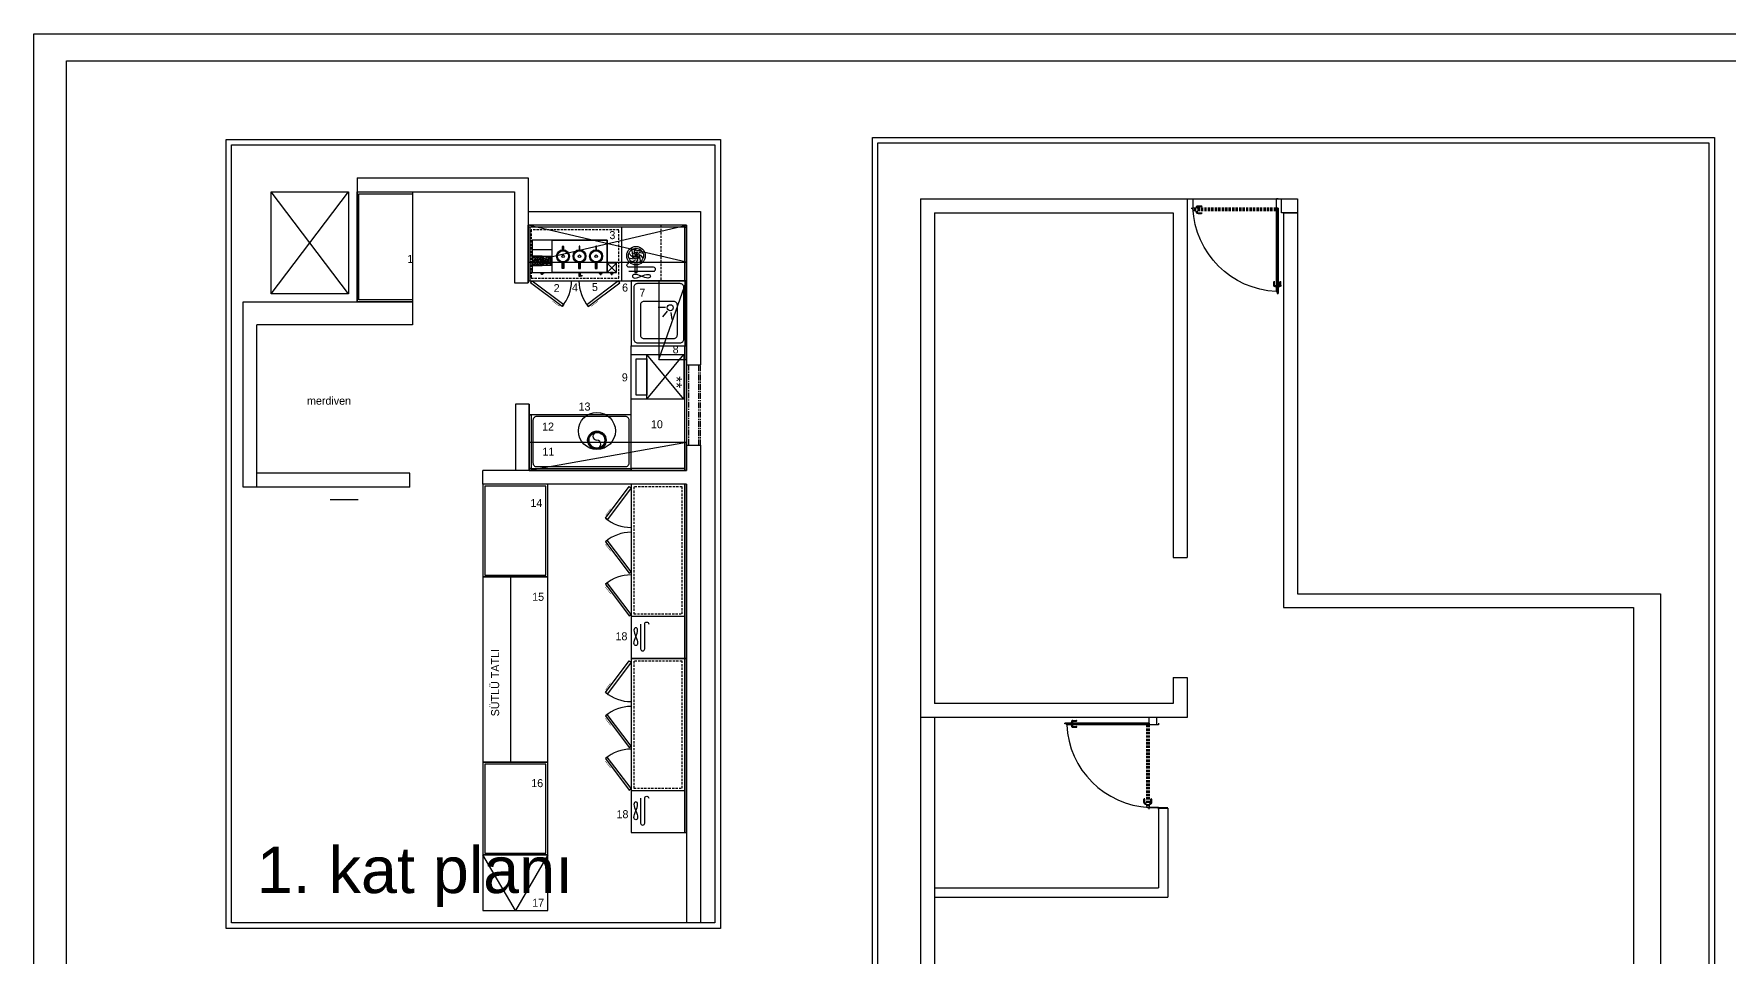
# Model space of a CAD drawing. Header units: millimetres. Extents: x 63882 to 85892, y -58394 to -53173.
# Drawn here: x 63882 to 65712, y -57351 to -56354 of the extents above; entities that cross this region are included whole.
import ezdxf
from ezdxf.enums import TextEntityAlignment as Align

# ---------------------------------------------------------------- set-up
doc = ezdxf.new("R2010")
doc.units = ezdxf.units.MM
doc.header["$LTSCALE"] = 5
doc.linetypes.add('CENTER', pattern=[2, 1.25, -0.25, 0.25, -0.25])
doc.linetypes.add('DASHED', pattern=[0.75, 0.5, -0.25])
for name, color, linetype in [('002 Çizgi', 7, 'Continuous'), ('DOGRAMA', 2, 'Continuous'), ('S2000-002 Çizgi', 7, 'Continuous'), ('S2000-025 Antet', 7, 'Continuous')]:
    doc.layers.add(name, color=color, linetype=linetype)
doc.styles.get("Standard").update_dxf_attribs({"font": 'arial.ttf'})
doc.styles.add('TAKSİM', font='GOTHIC.TTF', dxfattribs={"height": 20})

# ---------------------------------------------------------------- blocks, each defined once
blk = doc.blocks.new('A$C08847F1B')
at = {"layer": 'S2000-002 Çizgi'}
blk.add_lwpolyline([(0, 30.6), (30.6, 30.6), (30.6, 0), (0, 0), (0, 30.6)], dxfattribs=at)
blk.add_lwpolyline([(15.5, 29.5), (15.5, 23.4, -0.414214), (15.3, 23.2), (15.2, 23.2, -0.414214), (15, 23.4), (15, 29.5), (2.7, 29.5, 0.668179), (2.3, 28.6), (10.8, 20.1, -0.810443), (10.4, 19.8), (1.6, 28.6, 0.668179), (1, 28.4), (1, 15.5), (7.1, 15.5, -0.414214), (7.3, 15.3), (7.3, 15.2, -0.414214), (7.1, 15), (1, 15), (1, 2.7, 0.668179), (1.9, 2.3), (10.4, 10.8, -0.810443), (10.8, 10.4), (2, 1.6, 0.668179), (2.2, 1), (15, 1), (15, 7.1, -0.414214), (15.2, 7.3), (15.3, 7.3, -0.414214), (15.5, 7.1), (15.5, 1), (27.9, 1, 0.668179), (28.3, 1.9), (19.8, 10.4, -0.810443), (20.2, 10.8), (29, 2, 0.668179), (29.5, 2.2), (29.5, 15), (23.4, 15, -0.414214), (23.2, 15.2), (23.2, 15.3, -0.414214), (23.4, 15.5), (29.5, 15.5), (29.5, 28.4, 0.668179), (29, 28.6), (20.2, 19.8, -0.810443), (19.8, 20.1), (28.3, 28.6, 0.668179), (27.9, 29.5)], format="xyb", close=True, dxfattribs=at)
for radius in [10.8, 5.66, 2.6]:
    blk.add_circle((15.3, 15.8), radius, dxfattribs=at)
blk = doc.blocks.new('A$C0AAB4699')
at = {"layer": 'S2000-002 Çizgi'}
for points in [[(34.4, 14.8, -0.072213), (32.4, 14.8), (32.4, 8.5), (34.4, 8.5)], [(50.2, 8.5), (52.3, 8.5), (52.3, 14.8, -0.072213), (50.2, 14.8)], [(68.1, 8.5), (70.1, 8.5), (70.1, 14.8, -0.072213), (68.1, 14.8)]]:
    blk.add_hatch(color=256, dxfattribs=at).paths.add_polyline_path(points)
for p, q in [((81, 14.2), (91, 4.2)), ((91, 14.2), (81, 4.2))]:
    blk.add_line(p, q, dxfattribs=at)
for points in [[(0, 4.2), (81, 4.2), (81, 39.2), (0, 39.2)], [(0, 29.2), (21.5, 29.2), (21.5, 39.2), (0, 39.2)], [(81, 4.2), (21.5, 4.2), (21.5, 39.2), (81, 39.2)], [(9.3, 4.2), (12.2, 4.2), (12.2, 3), (9.3, 3)], [(10.2, 3), (11.3, 3), (11.3, 1.9), (10.2, 1.9)], [(53.8, 0.2), (51.2, 0.4), (51.2, 1), (53.8, 1.2)], [(75.5, 4.2), (72.6, 4.2), (72.6, 3), (75.5, 3)], [(74.7, 3), (73.5, 3), (73.5, 1.9), (74.7, 1.9)], [(81, 4.2), (91, 4.2), (91, 14.2), (81, 14.2)], [(87.5, 4.2), (84.5, 4.2), (84.5, 3), (87.5, 3)], [(86.6, 3), (85.4, 3), (85.4, 1.9), (86.6, 1.9)]]:
    blk.add_lwpolyline(points, close=True, dxfattribs=at)
for points in [[(32.9, 28.7), (32.9, 32.2)], [(33.8, 32.2), (33.8, 28.7)], [(50.8, 32.2), (50.8, 28.7)], [(51.7, 28.7), (51.7, 32.2)], [(68.7, 32.2), (68.7, 28.7)], [(69.6, 28.7), (69.6, 32.2)], [(34.4, 14.8), (34.4, 8.5), (32.4, 8.5), (32.4, 14.8)], [(50.2, 14.8), (50.2, 8.5), (52.3, 8.5), (52.3, 14.8)], [(51.8, 0), (50.7, 0), (50.7, 4.2)], [(51.8, 4.2), (51.8, 1.1)], [(51.8, 0.4), (51.8, 0)], [(68.1, 14.8), (68.1, 8.5), (70.1, 8.5), (70.1, 14.8)]]:
    blk.add_lwpolyline(points, dxfattribs=at)
for centre, radius in [((33.4, 21.7), 7), ((33.4, 21.7), 6), ((33.4, 21.7), 1.45), ((51.2, 21.7), 7), ((51.2, 21.7), 6), ((51.2, 21.7), 1.45), ((69.1, 21.7), 7), ((69.1, 21.7), 6), ((69.1, 21.7), 1.45)]:
    blk.add_circle(centre, radius, dxfattribs=at)
for centre in [(33.4, 32.2), (51.2, 32.2), (69.1, 32.2)]:
    blk.add_arc(centre, 0.438, 0, 180, dxfattribs=at)
at = {"layer": 'S2000-002 Çizgi', "yscale": 0.3284582400001454}
for xscale, zscale in [(-0.3284582400001454, 0.3284582400000002), (0.3284582400001454, 0.3284582400001454)]:
    blk.add_blockref('A$C08847F1B', (11, 11.7), dxfattribs=dict(at, xscale=xscale, zscale=zscale))
blk = doc.blocks.new('A$C27873951')
at = {"layer": 'DOGRAMA', "color": 7}
for p, q in [((2.9, 101.9), (4.8, 101.9)), ((2.9, 91.9), (2.9, 0)), ((2.9, 91.9), (4.9, 91.9)), ((3.9, 91.9), (3.9, 0)), ((4.9, 101.9), (4.9, 91.9)), ((4.9, 91.9), (4.9, 1.9)), ((89.4, 94.6), (85.8, 94.6)), ((89.5, 93.7), (85.8, 93.7)), ((95.1, 101.9), (95.1, 91.9)), ((96.9, 91.9), (95.1, 91.9)), ((96.9, 101.9), (95.2, 101.9)), ((89.5, 87), (85.8, 87)), ((89.4, 86.1), (85.8, 86.1)), ((0, 8.9), (0, 12.5)), ((0.9, 8.8), (0.9, 12.6)), ((4.9, 1.9), (3.9, 1.9)), ((6.7, 8.8), (6.7, 12.6)), ((7.5, 8.9), (7.5, 12.5)), ((3.9, 0), (2.9, 0))]:
    blk.add_line(p, q, dxfattribs=at)
at = {"layer": 'DOGRAMA', "color": 7, "linetype": 'DASHED'}
for p, q in [((5.1, 91.9), (94.9, 91.9)), ((5.1, 90.9), (94.9, 90.9)), ((5.1, 89.9), (94.8, 89.9)), ((5.1, 89.9), (94.8, 89.9)), ((5.1, 88.9), (94.8, 88.9))]:
    blk.add_line(p, q, dxfattribs=at)
at = {"layer": 'DOGRAMA', "color": 7}
for centre, radius, start, end in [((0.5, 96.3), 94.5, 272.6774, 357.3226), ((85.9, 94.1), 0.47, 103.8104, 240.6494), ((89.8, 93.3), 1.33, 19.5111, 100.3837), ((89.7, 93.5), 0.314, 9.4846, 113.3255), ((88, 94.6), 3.13, 297.8223, 314.9111), ((86.5, 92.3), 3.72, 1.3231, 18.1444), ((86.5, 92.3), 4.78, 1.3231, 18.1444), ((93.5, 94.6), 3.13, 225.0889, 242.1777), ((85.9, 86.6), 0.47, 119.3506, 256.1896), ((88, 86.1), 3.13, 45.0889, 62.1777), ((89.7, 87.3), 0.314, 246.6745, 350.5154), ((89.8, 87.4), 1.33, 259.6163, 340.4889), ((86.5, 88.4), 3.72, 341.8556, 358.6769), ((86.5, 88.4), 4.78, 341.8556, 358.6769), ((93.5, 86.1), 3.13, 117.8223, 134.9111), ((1.3, 8.5), 1.33, 169.6163, 250.4889), ((0.5, 12.4), 0.47, 29.3506, 166.1896), ((2.3, 11.8), 4.78, 251.8556, 268.6769), ((1.2, 8.6), 0.314, 156.6745, 260.5154), ((2.3, 11.8), 3.72, 251.8556, 268.6769), ((0, 10.3), 3.13, 315.0889, 332.1777), ((0, 4.8), 3.13, 27.8223, 44.9111), ((7.7, 10.3), 3.13, 207.8223, 224.9111), ((7.7, 4.8), 3.13, 135.0889, 152.1777), ((5.3, 11.8), 3.72, 271.3231, 288.1444), ((5.3, 11.8), 4.78, 271.3231, 288.1444), ((6.4, 8.6), 0.314, 279.4846, 23.3255), ((7, 12.4), 0.47, 13.8104, 150.6494), ((6.3, 8.5), 1.33, 289.5111, 10.3837)]:
    blk.add_arc(centre, radius, start, end, dxfattribs=at)
blk = doc.blocks.new('A$C3C3A6592')
at = {"layer": 'S2000-002 Çizgi'}
for points in [[(0, 57), (48.3, 16.9)], [(0, 16.9), (48.3, 57)], [(0, 16.9), (48.3, 16.9)]]:
    blk.add_lwpolyline(points, dxfattribs=at)
for points in [[(0, 0), (48.3, 0), (48.3, 57), (0, 57)], [(4.6, 5.6), (43.7, 5.6), (43.7, 16.9), (4.6, 16.9)]]:
    blk.add_lwpolyline(points, close=True, dxfattribs=at)
blk.add_text('**', height=12, dxfattribs=at).set_placement((11.9, 43))
blk = doc.blocks.new('A$C12D62A11')
at = {"ltscale": 5}
for points in [[(2, 85.8), (0, 85.8), (0, 27.8), (2, 27.8)], [(169, 85.8), (171, 85.8), (171, 27.8), (169, 27.8)]]:
    blk.add_lwpolyline(points, close=True, dxfattribs=at)
at = {"layer": 'S2000-002 Çizgi'}
blk.add_line((171, 85.8), (0, 85.8), dxfattribs=at)
at = {"layer": 'S2000-002 Çizgi', "linetype": 'DASHED'}
blk.add_line((143, 87.8), (143, 27.8), dxfattribs=at)
at = {"layer": 'S2000-002 Çizgi'}
for points in [[(171, 27.8), (171, 87.8), (0, 87.8), (0, 27.8)], [(36.7, 0.2), (2.5, 25.8), (4, 27.8), (38.2, 2.2)], [(64.8, 0), (98.9, 25.8), (97.4, 27.8), (63.3, 2)], [(129.1, 30.8), (127.7, 31), (126, 31.5), (124.1, 32.1), (122.2, 32.8), (120.2, 33.6), (118.4, 34.2), (116.7, 34.7), (115.2, 34.8), (114.1, 34.7), (113.2, 34.2), (112.7, 33.6), (112.6, 32.8), (112.7, 32.1), (113.2, 31.5), (114.1, 31), (115.2, 30.8), (116.7, 31), (118.4, 31.5), (120.2, 32.1), (122.2, 32.8), (124.1, 33.6), (126, 34.2), (127.7, 34.7), (129.1, 34.8), (130.3, 34.7), (131.1, 34.2), (131.6, 33.6), (131.8, 32.8), (131.6, 32.1), (131.1, 31.5), (130.3, 31)]]:
    blk.add_lwpolyline(points, close=True, dxfattribs=at)
at = {"layer": 'S2000-002 Çizgi', "linetype": 'DASHED'}
blk.add_lwpolyline([(97.6, 82.8), (3, 82.8), (3, 30.8), (97.6, 30.8)], close=True, dxfattribs=at)
at = {"layer": 'S2000-002 Çizgi'}
blk.add_lwpolyline([(100.6, 85.8), (100.6, 27.8)], dxfattribs=at)
for points in [[(135.3, 42.5), (108.6, 42.5, -1), (108.6, 46.8)], [(108.6, 38.2), (135.3, 38.2, 1), (135.3, 42.5)]]:
    blk.add_lwpolyline(points, format="xyb", dxfattribs=at)
at = {"layer": 'S2000-002 Çizgi', "const_width": 0.428}
for points in [[(34.4, 1.8), (33.4, 0.5), (27.8, 4.7), (26.3, 5.8)], [(67.1, 1.7), (68.1, 0.4), (73.7, 4.6), (75.1, 5.7)]]:
    blk.add_lwpolyline(points, dxfattribs=at)
at = {"layer": 'S2000-002 Çizgi'}
for centre, start, end in [((4, 27.8), 319.755, 0), ((97.4, 27.8), 180, 220.5092)]:
    blk.add_arc(centre, 42.7, start, end, dxfattribs=at)
blk = doc.blocks.new('A$C1A8A468F')
at = {"layer": 'S2000-002 Çizgi'}
for p, q in [((37.3, 41.2), (29.4, 41.2)), ((39, 37.3), (33.9, 31.2)), ((42.8, 36), (43.9, 28.2))]:
    blk.add_line(p, q, dxfattribs=at)
for points in [[(0, 70), (0, 0), (60, 0), (60, 70)], [(58, 70), (58, 0), (60, 0), (60, 70)]]:
    blk.add_lwpolyline(points, close=True, dxfattribs=at)
for points in [[(3, 63), (3, 7, 0.414214), (7, 3), (53, 3, 0.414214), (57, 7), (57, 63, 0.414214), (53, 67), (7, 67, 0.414214)], [(10, 43.7), (10, 11.7, 0.414214), (14, 7.7), (46, 7.7, 0.414214), (50, 11.7), (50, 43.7, 0.414214), (46, 47.7), (14, 47.7, 0.414214)]]:
    blk.add_lwpolyline(points, format="xyb", close=True, dxfattribs=at)
blk.add_circle((42.3, 41), 3.19, dxfattribs=at)
blk = doc.blocks.new('A$C22ED76FD')
at = {"layer": 'S2000-002 Çizgi'}
h = blk.add_hatch(color=256, dxfattribs=at)
edge = h.paths.add_edge_path()
edge.add_arc((73.1, 32.5), 10, 0, 360)
edge = h.paths.add_edge_path(flags=17)
edge.add_arc((73.1, 32.5), 8.5, 0, 360)
at = {"ltscale": 5}
for points in [[(0, 0), (110, 0), (110, 60), (0, 60)], [(2, 2), (0, 2), (0, 60), (2, 60)], [(0, 2), (110, 2), (110, 0), (0, 0)]]:
    blk.add_lwpolyline(points, close=True, dxfattribs=at)
blk.add_lwpolyline([(8, 4), (104, 4, 0.414214), (108, 8), (108, 54, 0.414214), (104, 58), (8, 58, 0.414214), (4, 54), (4, 8, 0.414214)], format="xyb", close=True, dxfattribs=at)
at = {"layer": 'S2000-002 Çizgi'}
for radius in [10, 8.5]:
    blk.add_circle((73.1, 32.5), radius, dxfattribs=at)
for centre, start, end in [((73.1, 36.7), 90, 270), ((73.1, 28.2), 270, 90)]:
    blk.add_arc(centre, 4.25, start, end, dxfattribs=at)
blk = doc.blocks.new('A$C4AF1199D')
at = {"layer": 'S2000-002 Çizgi'}
for points in [[(2.4, 20.6), (5.4, 17.1)], [(5.4, 24.6), (5.8, 20)], [(12.6, 19.9), (7.1, 15.7)], [(7.7, 21), (12.4, 15.2)], [(10.2, 26.1), (7.8, 22.2)], [(10.2, 21.2), (10, 14.2)], [(14.9, 24.5), (10.7, 22.7)], [(17.8, 20.4), (13.4, 21.5)], [(17.8, 15.4), (14.8, 18.9)], [(2.3, 15.6), (6.8, 14.5)], [(5.2, 11.5), (9.5, 13.3)], [(6.3, 18), (13.8, 18)], [(10, 9.9), (12.4, 13.8)], [(14.8, 11.4), (14.4, 16)]]:
    blk.add_lwpolyline(points, dxfattribs=at)
blk.add_lwpolyline([(8.8, 0), (11.3, 0), (11.3, 8), (8.8, 8)], close=True, dxfattribs=at)
for radius in [10, 8.12, 3.75]:
    blk.add_circle((10, 18), radius, dxfattribs=at)
blk = doc.blocks.new('188-60')
at = {"layer": '002 Çizgi', "color": 7}
blk.add_line((31.9, -108.7), (31.9, 79.3), dxfattribs=at)
for points in [[(-53.8, 42.6), (-28.2, 76.8), (-26.1, 75.3), (-51.7, 41.1)], [(-26.1, -108.7), (33.9, -108.7), (33.9, 79.3), (-26.1, 79.3)], [(-53.9, 17.2), (-28.2, -16.9), (-26.1, -15.3), (-51.9, 18.8)], [(-53.9, -28.8), (-28.2, -62.9), (-26.1, -61.3), (-51.9, -27.2)], [(-23.1, -92.3), (-22.9, -90.8), (-22.5, -89.1), (-21.8, -87.2), (-21.1, -85.3), (-20.4, -83.4), (-19.7, -81.5), (-19.3, -79.8), (-19.1, -78.3), (-19.3, -77.2), (-19.7, -76.4), (-20.4, -75.9), (-21.1, -75.7), (-21.8, -75.9), (-22.5, -76.4), (-22.9, -77.2), (-23.1, -78.3), (-22.9, -79.8), (-22.5, -81.5), (-21.8, -83.4), (-21.1, -85.3), (-20.4, -87.2), (-19.7, -89.1), (-19.3, -90.8), (-19.1, -92.3), (-19.3, -93.4), (-19.7, -94.2), (-20.4, -94.7), (-21.1, -94.9), (-21.8, -94.7), (-22.5, -94.2), (-22.9, -93.4)]]:
    blk.add_lwpolyline(points, close=True, dxfattribs=at)
at = {"layer": '002 Çizgi', "color": 7, "linetype": 'DASHED'}
blk.add_lwpolyline([(28.9, -60.7), (28.9, 76.3), (-23.1, 76.3), (-23.1, -60.7)], close=True, dxfattribs=at)
at = {"layer": '002 Çizgi', "color": 7, "const_width": 0.427}
for points in [[(-52.1, 44.8), (-53.4, 45.8), (-49.2, 51.5), (-48.1, 52.9)], [(-52.2, 15), (-53.6, 14), (-49.3, 8.4), (-48.2, 6.9)], [(-52.2, -31), (-53.6, -32), (-49.3, -37.6), (-48.2, -39.1)]]:
    blk.add_lwpolyline(points, dxfattribs=at)
at = {"layer": '002 Çizgi', "color": 7}
blk.add_lwpolyline([(31.9, -63.7), (-26.1, -63.7)], dxfattribs=at)
for points in [[(-15.8, -71.7), (-15.8, -98.4, 1), (-11.4, -98.4)], [(-11.4, -98.4), (-11.4, -71.7, -1), (-7.1, -71.7)]]:
    blk.add_lwpolyline(points, format="xyb", dxfattribs=at)
for centre, start, end in [((-26.1, 75.3), 229.755, 270), ((-26.1, -15.3), 90, 130.5092), ((-26.1, -61.3), 90, 130.5092)]:
    blk.add_arc(centre, 42.7, start, end, dxfattribs=at)
blk = doc.blocks.new('A$C09A73484')
at = {"ltscale": 5}
blk.add_line((0, 100), (30, 100), dxfattribs=at)
for points in [[(0, 100), (0, 0), (70, 0), (70, 100)], [(2, 98), (2, 2), (68, 2), (68, 98)]]:
    blk.add_lwpolyline(points, close=True, dxfattribs=at)
blk = doc.blocks.new('A$C35E41273')
at = {"ltscale": 5}
for points in [[(0, 100), (0, 0), (70, 0), (70, 100)], [(2, 98), (2, 2), (68, 2), (68, 98)]]:
    blk.add_lwpolyline(points, close=True, dxfattribs=at)

msp = doc.modelspace()

# ---------------------------------------------------------------- linework, layer by layer
for p, q in [((64230.5, -56509.8), (64415.5, -56509.8)), ((64230.5, -56509.8), (64230.5, -56643.3)), ((64415.5, -56509.8), (64415.5, -56622.8)), ((64137.9, -56634.8), (64221.4, -56524.6)), ((64221.4, -56634.8), (64137.9, -56524.6)), ((64230.5, -56524.8), (64400.5, -56524.8)), ((64400.5, -56524.8), (64400.5, -56622.8)), ((64839.1, -56532.4), (65246.1, -56532.4)), ((64839.1, -56532.4), (64839.1, -57091.9)), ((65127.1, -56532.4), (65127.1, -56919.4)), ((64415.5, -56545.8), (64601.5, -56545.8)), ((64601.5, -56545.8), (64601.5, -56711.3)), ((64854.1, -56547.4), (65112.1, -56547.4)), ((64854.1, -56547.4), (64854.1, -57076.9)), ((65112.1, -56547.4), (65112.1, -56919.4)), ((65231.1, -56547.4), (65231.1, -56973.4)), ((65231.1, -56547.4), (65246.1, -56547.4)), ((65246.1, -56547.4), (65246.1, -56958.4)), ((64415.5, -56622.8), (64415.5, -56560.8)), ((64586.5, -56560.8), (64415.5, -56560.8)), ((64586.5, -56560.8), (64586.5, -56711.3)), ((64400.5, -56622.8), (64415.5, -56622.8)), ((64107.5, -56643.3), (64290.5, -56643.3)), ((64107.5, -56843.3), (64107.5, -56643.3)), ((64290.5, -56643.3), (64290.5, -56668.3)), ((64290.5, -56668.3), (64122.5, -56668.3)), ((64122.5, -56843.3), (64122.5, -56668.3)), ((64586.5, -56711.3), (64601.5, -56711.3)), ((64416.5, -56753.8), (64401.5, -56753.8)), ((64401.5, -56753.8), (64401.5, -56825.3)), ((64416.5, -56825.3), (64416.5, -56753.8)), ((64416.5, -56753.8), (64416.5, -56825.3)), ((64586.5, -56795.3), (64416.5, -56825.3)), ((64586.5, -56798.3), (64601.5, -56798.3)), ((64601.5, -56798.3), (64601.5, -57313.7)), ((64366.5, -56840.3), (64366.5, -56825.3)), ((64416.5, -56825.3), (64366.5, -56825.3)), ((64586.5, -56825.3), (64416.5, -56825.3)), ((64586.5, -56825.3), (64416.5, -56825.3)), ((64287.5, -56843.3), (64107.5, -56843.3)), ((64287.5, -56828.3), (64122.5, -56828.3)), ((64287.5, -56843.3), (64287.5, -56828.3)), ((64586.5, -56840.3), (64366.5, -56840.3)), ((65112.1, -56919.4), (65127.1, -56919.4)), ((65246.1, -56958.4), (65638.1, -56958.4)), ((65638.1, -56958.4), (65638.1, -57672.9)), ((65231.1, -56973.4), (65609.1, -56973.4)), ((65609.1, -56973.4), (65609.1, -57389.4)), ((65112.1, -57048.9), (65112.1, -57076.9)), ((65112.1, -57048.9), (65127.1, -57048.9)), ((65127.1, -57048.9), (65127.1, -57091.9)), ((65112.1, -57076.9), (64854.1, -57076.9)), ((65127.1, -57091.9), (64839.1, -57091.9)), ((64839.1, -57091.9), (64839.1, -57226.4)), ((64854.1, -57091.9), (64854.1, -57226.4)), ((65086.1, -57099.9), (65086.1, -57091.9)), ((65094.1, -57099.9), (65086.1, -57099.9)), ((65127.1, -57091.9), (65094.1, -57091.9)), ((65094.1, -57091.9), (65094.1, -57099.9)), ((65084.2, -57189.3), (65106.1, -57189.3)), ((65096.1, -57189.9), (65096.1, -57275.9)), ((65096.1, -57189.9), (65106.1, -57189.9)), ((65106.1, -57189.9), (65106.1, -57285.9)), ((64839.1, -57226.4), (64839.1, -57421.1)), ((64854.1, -57226.4), (64854.1, -57419.1)), ((64854.1, -57275.9), (65096.1, -57275.9)), ((64854.1, -57285.9), (65106.1, -57285.9))]:
    msp.add_line(p, q)
at = {"ltscale": 5}
for p, q in [((64232.5, -56641.3), (64232.5, -56526.8)), ((64232.5, -56526.8), (64290.5, -56526.8)), ((64415.5, -56600.8), (64586.5, -56560.8)), ((64586.5, -56600.8), (64415.5, -56560.8)), ((64556.5, -56705.8), (64586.5, -56620.8)), ((64290.5, -56641.3), (64232.5, -56641.3)), ((64586.5, -56840.3), (64586.5, -57313.7)), ((64201.6, -56856.7), (64231.6, -56856.7)), ((64396.5, -57140.3), (64396.5, -56940.3)), ((64401.5, -57300.3), (64366.5, -57240.3)), ((64436.5, -57240.3), (64401.5, -57300.3))]:
    msp.add_line(p, q, dxfattribs=at)
at = {"color": 4, "linetype": 'CENTER'}
for p, q in [((64586.5, -56711.3), (64586.5, -56798.3)), ((64588.5, -56711.3), (64588.5, -56798.3)), ((64599.5, -56798.3), (64599.5, -56711.3)), ((64601.5, -56798.3), (64601.5, -56711.3))]:
    msp.add_line(p, q, dxfattribs=at)
for points in [[(63916.6, -56383.4), (66641.6, -56383.4), (66641.6, -58369.3), (63916.6, -58369.3)], [(64089.1, -57319.7), (64089.1, -56468.1), (64622.9, -56468.1), (64622.9, -57319.7)], [(64095.1, -57313.7), (64095.1, -56474.1), (64616.9, -56474.1), (64616.9, -57313.7)], [(64787.1, -56466), (65696.4, -56466), (65696.4, -57938.4), (64787.1, -57938.4)], [(64793.1, -56472), (65690.4, -56472), (65690.4, -57932.4), (64793.1, -57932.4)], [(64137.9, -56524.6), (64221.4, -56524.6), (64221.4, -56634.8), (64137.9, -56634.8)], [(65246.1, -56547.4), (65229.1, -56547.4), (65229.1, -56532.4), (65246.1, -56532.4)], [(64416.5, -56825.3), (64586.5, -56825.3), (64586.5, -56795.3), (64416.5, -56795.3)]]:
    msp.add_lwpolyline(points, close=True)
at = {"ltscale": 5}
for points in [[(64290.5, -56643.3), (64230.5, -56643.3), (64230.5, -56524.8), (64290.5, -56524.8)], [(64415.5, -56600.8), (64586.5, -56600.8), (64586.5, -56560.8), (64415.5, -56560.8)], [(64556.5, -56705.8), (64586.5, -56705.8), (64586.5, -56620.8), (64556.5, -56620.8)], [(64526.5, -56690.8), (64586.5, -56690.8), (64586.5, -56825.3), (64526.5, -56825.3)], [(64584.5, -56690.8), (64586.5, -56690.8), (64586.5, -56825.3), (64584.5, -56825.3)], [(64584.5, -56823.3), (64526.5, -56823.3), (64526.5, -56825.3), (64584.5, -56825.3)], [(64366.5, -57140.3), (64436.5, -57140.3), (64436.5, -56940.3), (64366.5, -56940.3)], [(64366.5, -57300.3), (64436.5, -57300.3), (64436.5, -57240.3), (64366.5, -57240.3)]]:
    msp.add_lwpolyline(points, close=True, dxfattribs=at)
msp.add_circle((64489.6, -56782.8), 20, dxfattribs=at)
at = {"layer": 'S2000-025 Antet'}
msp.add_lwpolyline([(63881.6, -56354.3), (66651.6, -56354.3), (66651.6, -58394.3), (63881.6, -58394.3)], close=True, dxfattribs=at)

# ---------------------------------------------------------------- block references
at = {"xscale": -1}
msp.add_blockref('A$C27873951', (65228.2, -56634.3), dxfattribs=at)
at = {"ltscale": 5}
for name, p in [('A$C12D62A11', (64415.5, -56648.6)), ('A$C1A8A468F', (64526.5, -56690.8)), ('A$C22ED76FD', (64416.5, -56825.3)), ('A$C35E41273', (64366.5, -56940.3)), ('A$C09A73484', (64366.5, -57240.3))]:
    msp.add_blockref(name, p, dxfattribs=at)
at = {"xscale": 0.9900000000000001, "yscale": 0.9900000000000001, "zscale": 0.9900000000000001, "rotation": 270}
msp.add_blockref('A$C27873951', (64995.1, -57095.1), dxfattribs=at)
at = {"layer": 'S2000-002 Çizgi'}
for name, p in [('A$C0AAB4699', (64419.6, -56616)), ('A$C4AF1199D', (64521.8, -56611.7)), ('188-60', (64552.6, -56919.5)), ('188-60', (64552.6, -57107.5))]:
    msp.add_blockref(name, p, dxfattribs=at)
at = {"layer": 'S2000-002 Çizgi', "xscale": -1, "rotation": 270.0000000001673}
msp.add_blockref('A$C3C3A6592', (64526.5, -56748.6), dxfattribs=at)

# ---------------------------------------------------------------- texts
at = {"style": 'TAKSİM'}
for s, p in [('3', (64506.3, -56575.8)), ('1', (64288.1, -56601.4)), ('2', (64446.1, -56633)), ('4', (64465.9, -56632.3)), ('5', (64487.4, -56631.8)), ('6', (64520, -56632.4)), ('7', (64538.7, -56637.9)), ('8', (64574.6, -56699.1)), ('9', (64519.7, -56729.3)), ('merdiven', (64200.3, -56754.5)), ('13', (64476.2, -56760.8)), ('10', (64554.4, -56779.9)), ('12', (64436.8, -56782.4)), ('11', (64437.2, -56809.4)), ('14', (64424.2, -56864.9)), ('15', (64426.1, -56966.1)), ('18', (64516.1, -57008.7)), ('16', (64425.1, -57167.2)), ('18', (64517.2, -57200.7)), ('17', (64426.1, -57296.3))]:
    msp.add_text(s, height=8.64, dxfattribs=at).set_placement(p, align=Align.CENTER)
msp.add_text('SÜTLÜ TATLI', height=8.64, rotation=90, dxfattribs=at).set_placement((64384, -57054.5), align=Align.CENTER)
msp.add_text('1. kat planı', height=50).set_placement((64122.2, -57281.5))

doc.saveas('drawing.dxf')
